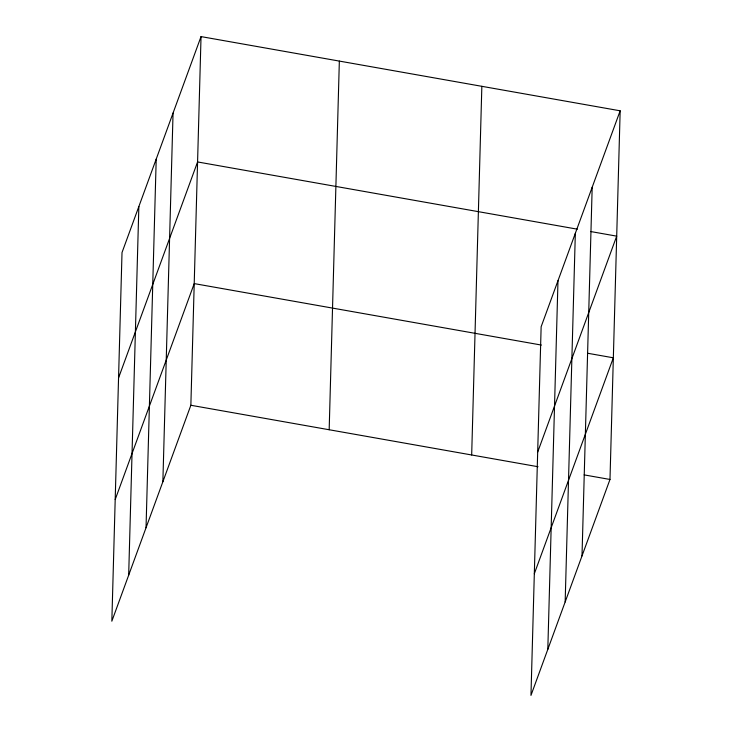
<?xml version="1.0" encoding="UTF-8"?>
<svg xmlns="http://www.w3.org/2000/svg" width="732" height="732" viewBox="0 0 732 732"><rect width="100%" height="100%" fill="white"/><g stroke="black" fill="none" stroke-linecap="round" stroke-linejoin="round"><path stroke-width="1.1" d="M128.676 575.178L138.851 206.516M146.034 527.754L156.209 159.1M162.87 481.738L173.054 113.076M201.035 36.6L122.015 252.54L111.84 621.193L190.86 405.263L201.035 36.6L620.16 110.806L609.985 479.46L530.965 695.4L541.14 326.737L620.16 110.806M329.171 429.748L339.346 61.085M471.673 454.975L481.848 86.312M547.811 649.376L557.985 280.713M565.159 601.96L575.334 233.298M582.004 555.936L592.179 187.273M118.557 377.877L197.576 161.946L577.347 229.18M115.199 499.535L194.218 283.604L541.378 345.065M537.681 452.083L616.701 236.143L590.843 231.568M534.323 573.742L613.343 357.802L587.485 353.227M190.86 405.263L538.02 466.723M584.127 474.885L609.985 479.46"/></g></svg>
